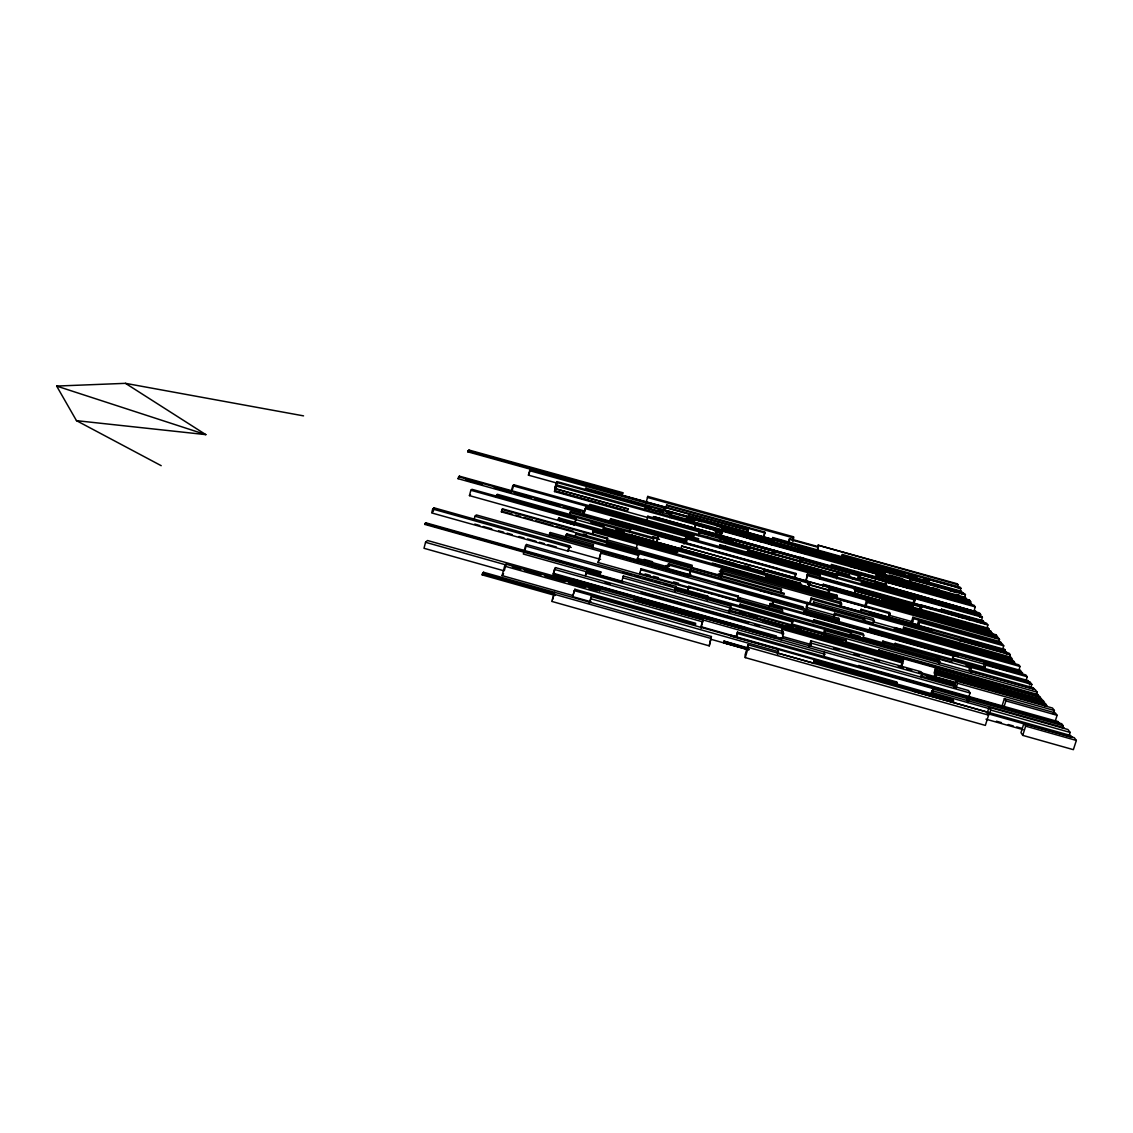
<?xml version="1.0" encoding="UTF-8"?>
<svg xmlns="http://www.w3.org/2000/svg" width="1133" height="1133" viewBox="0 0 1133 1133"><rect width="100%" height="100%" fill="white"/><g stroke="black" fill="none" stroke-linecap="round" stroke-linejoin="round"><path stroke-width="1.5" d="M719.483 547.763L720.021 544.69L914.359 598.791L915.11 600.065L913.311 605.971L854.126 589.486M733.263 542.296L719.71 538.529L719.724 537.396M719.087 525.33L719.087 526.109L773.513 541.22L772.947 543.16M715.447 531.986L715.787 530.301L715.447 531.986L722.146 533.855M552.635 599.598L554.618 592.347L551.714 601.396L709.244 645.867L711.397 636.534L483.508 572.25L482.559 573.468L482.176 574.884L555.156 595.462M709.244 645.867L711.397 636.534M792.703 622.045L792.434 620.714L707.983 597.034L707.927 598.266L792.703 622.045L791.386 626.507M675.551 587.106L707.672 596.114L707.346 598.847L675.041 589.783M707.672 596.114L707.601 597.969L675.296 588.905M707.771 538.331L707.828 537.155M701.044 628.263L702.984 619.595L506.054 564.192L504.638 566.132L502.103 575.606L573.185 595.646M585.294 508.561L585.973 507.372L698.509 538.699L698.395 540.044L585.294 508.561L583.849 513.872L685.068 542.084M712.813 535.64L554.519 491.566L556.034 485.958L556.785 484.952L695.988 523.616L694.671 529.026M689.374 575.961L690.847 569.8L689.091 575.989M687.434 591.426L688.68 586.342L863.757 635.273L862.864 638.219L850.954 634.877M512.767 485.745L513.731 484.74L693.892 534.861L693.764 536.107L512.767 485.745L511.479 490.561M693.608 522.511L694.557 518.645L722.953 526.533L722.103 530.428M687.051 592.771L687.164 591.681M694.175 518.22L694.076 519.112L585.421 488.946L585.903 488.167L694.175 518.22L693.495 521.138L645.98 507.938M693.495 521.138L693.594 520.259M687.929 574.119L687.745 575.791L474.982 516.251L474.203 519.197M684.516 542.863L685.89 537.226L819.966 574.558L819.641 578.977M903.171 575.564L903.001 573.695L903.171 575.564L688.623 515.982L839.652 558.272L839.171 559.9M683.001 557.039L683.199 555.581M701.695 521.718L688.17 517.597M622.853 581.98L523.333 554.037L525.514 545.936L526.533 544.491L675.99 586.398L674.829 591.313M991.672 632.611L992.635 635.146L991.672 632.611L681.669 546.092L990.681 632.766L991.063 631.534L823.309 584.26L823.125 586.058L823.309 584.26M680.933 548.698L681.669 546.092M675.65 553.796L676.84 548.939L675.438 553.91M864.295 622.201L864.437 618.505L668.527 563.724L668.328 564.871L692.065 571.499M667.535 567.208L667.337 568.355L668.527 563.724M669.787 517.724L670.396 515.359L806.639 553.201M666.742 504.936L666.572 505.672L764.902 532.949L763.699 537.127L764.775 532.113L666.742 504.936L665.793 508.448M658.684 535.215L656.743 542.325L658.684 535.215L795.89 573.454L794.8 579.161M645.881 507.782L662.904 512.498L664.434 506.876L530.556 469.713L529.649 470.677L528.445 475.166L557.379 483.196M662.904 512.498L663.173 511.351M641.434 591.653L641.25 592.375L748.488 622.513L748.431 621.72L747.964 623.32M424.818 524.409L425.781 522.795L600.802 571.91L600.235 573.638L424.818 524.409L425.781 522.795M432.693 509.029L431.673 512.923L567.945 551.105L569.757 545.823L434.109 507.853L432.693 509.029L569.007 547.211L569.757 545.823M433.103 511.719L434.109 507.853M599.201 591.143L600.008 589.033L427.495 540.498L425.555 542.296L423.997 548.287L503.958 570.805M458.058 478.678L459.361 476.143L583.892 510.827L583.382 512.725L582.957 513.476L458.058 478.678L459.361 476.143M467.787 451.826L468.977 450.042L622.753 492.699L622.442 493.846L622.088 494.639L467.787 451.826L468.977 450.042M574.771 523.729L574.134 524.848L469.444 495.617L470.846 490.263L471.923 489.3L576.23 518.39L575.125 522.398M495.886 497.373L497.288 494.285L659.533 539.379M483.508 572.25L482.176 574.884M575.281 536.221L576.201 532.864L575.522 534.096L692.079 566.67L692.206 565.268L501.409 511.889L502.046 509.482L502.585 508.887L607.642 538.232L606.693 541.305L606.976 540.639M502.585 508.887L501.409 511.889M512.031 491.127L513.731 484.74M693.608 588.537L639.763 573.454L640.018 572.491M641.051 568.78L640.796 569.729L738.433 597.077L737.356 600.802L738.376 596.043L641.051 568.78L639.763 573.454M530.556 469.713L528.445 475.166M504.369 570.466L506.054 564.192M524.791 550.95L526.533 544.491M556.983 481.61L554.901 487.926L556.983 481.61L645.796 506.267L644.635 510.445M554.858 490.49L555.34 488.748L628.079 508.958L627.441 511.096L554.589 490.844L627.441 511.096M556.785 484.952L554.519 491.566M549.434 535.895L550.341 532.524L593.465 544.576L592.531 547.961M676.33 553.131L558.003 520.104L558.994 517.937L676.387 550.68M558.003 520.104L558.994 517.937M592.205 585.138L553.187 574.176L554.49 569.432L555.482 567.619L783.158 631.577L783.54 633.786L782.138 638.559L691.371 613.18M569.219 515.359L570.55 511.634L796.159 574.516M555.482 567.619L553.187 574.176M569.786 514.424L570.55 511.634M572.278 580.917L573.086 579.218L746.378 627.951L746.52 629.92L553.966 575.734L554.264 574.629L554.773 573.695L775.836 635.854L776.006 636.987L775.68 638.091L746.902 629.99M553.966 575.734L554.773 573.695M565.24 537.92L566.741 533.841L638.899 554.009L637.341 559.589M565.608 538.019L566.741 533.841M574.134 524.848L576.23 518.39M567.945 551.105L569.007 547.211M585.35 490.192L585.903 488.167M805.237 559.022L653.599 516.62L805.237 559.022L804.926 560.056L647.835 516.223L647.481 517.441M582.957 513.476L583.892 510.827M585.973 507.372L583.849 513.872M572.25 582.249L573.086 579.218M591.129 601.85L572.618 596.624L574.884 589.259L695.634 623.263L695.535 624.75L574.275 590.605M574.884 589.259L572.618 596.624M592.092 534.28L593.409 530.527L832.203 597.19L832.769 598.875L637.242 544.293L637.667 542.891L635.486 550.737M592.403 534.167L593.409 530.527M585.223 575.635L586.71 571.287L802.688 631.917L803.155 634.041L585.931 573.043M585.648 575.139L586.71 571.287M602.699 531.292L603.606 528.275L800.507 583.198L799.912 586.327M602.912 530.796L603.606 528.275M689.586 588.169L598.125 562.534L600.717 553.116L601.425 551.445L803.439 608.039L803.17 606.92L622.824 556.459M601.425 551.445L598.125 562.534M686.315 542.013L610.05 520.769L610.744 518.687L686.81 539.875M589.259 603.308L591.398 596.51L778.159 649.11L777.635 654.761M589.712 602.614L591.398 596.51M622.088 494.639L622.753 492.699M629.651 532.623L630.812 528.417L630.472 529.408L569.984 512.555M632.186 534.861L631.747 536.362L735.048 565.169L735.317 563.625L632.016 535.342M621.564 582.164L623.348 575.975L730.728 606.098L729.525 612.486M645.937 503.094L647.807 496.41L793.511 536.801L792.859 541.39M646.476 521.095L647.835 516.223M653.599 516.62L653.245 517.894L859.154 574.728L859.848 576.258L858.842 579.614L848.744 576.81M652.962 541.177L653.84 537.92L653.599 538.883L496.495 495.079M663.598 509.85L664.434 506.876M670.396 515.359L669.943 516.974L675.041 518.39M688.113 517.951L688.623 515.982M683.978 544.01L685.89 537.226M693.708 521.647L694.557 518.645M674.617 591.256L675.99 586.398M695.195 526.42L695.988 523.616M692.971 538.062L693.892 534.861M698.636 535.612L700.024 530.74L698.99 535.3M697.758 541.347L698.509 538.699M687.547 590.35L688.68 586.342M638.899 554.009L638.502 555.397L566.004 535.13M720.149 535.895L721.863 529.89L877.169 573.029L877.834 574.332L876.475 578.85M722.103 529.536L722.953 526.533M719.71 538.529L721.863 529.89M719.483 546.545L720.021 544.69M707.134 599.994L707.983 597.034M700.732 627.455L702.984 619.595M724.738 549.179L725.573 546.248L725.602 547.31L915.11 600.065M719.413 576.258L721.523 568.865L840.969 602.218L841.607 604.016L840.728 606.991M719.823 576.428L721.523 568.865M720.914 576.867L722.188 572.42L781.501 588.99L780.892 593.31M721.353 576.669L722.188 572.42M699.203 532.581L774.207 553.91L734.708 542.919M735.02 564.645L735.317 563.625M748.191 529.862L747.511 533.218L748.191 529.862L609.837 492.161L748.276 530.584M729.057 611.891L730.728 606.098M747.157 552.748L748.417 548.344L589.896 504.355L589.33 505.375L837.443 574.389M747.284 554.122L748.417 548.344M749.012 649.86L723.633 642.708L723.902 641.122L747.553 647.779M739.169 601.057L740.09 597.842L782.407 609.696L782.747 611.537L740.203 599.612L740.09 597.842M739.495 606.481L740.161 604.144L938.775 659.831L939.781 661.644L939.059 663.995M736.167 636.647L737.47 632.143L944.922 690.507M736.662 636.576L737.47 632.143M772.706 537.538L772.55 539.308L772.706 537.538L904.7 574.134M762.835 573.425L763.897 569.8L809.529 582.532L809.798 583.509L808.735 587.135L800.266 584.77M762.976 574.374L763.897 569.8M772.791 542.325L773.343 540.384L717.132 524.791M766.276 577.476L767.239 574.162L633.432 536.83M766.517 579.161L767.239 574.162M774.094 553.286L774.023 554.561M748.049 644.762L745.089 654.931L745.259 657.607L985.356 725.403L988.585 715.121L986.73 712.02L748.049 644.762L748.247 647.368L745.259 657.607M773.952 560.24L774.689 557.733L774.901 558.852L810.392 568.738L810.053 567.576M903.426 660.695L902.661 659.038L762.608 619.723L762.268 620.856L903.426 660.695L903.086 661.828L901.91 659.703L836.579 641.363L835.757 644.125M769.279 606.467L770.143 603.478L952.74 654.619L953.66 656.134L952.258 660.624M788.568 541.942L789.517 538.685L818.168 546.63L817.488 550.68M788.766 542.707L789.517 538.685M771.955 604.243L773.329 599.541L772.72 604.654M792.519 540.158L793.511 536.801M798.029 550.426L798.538 547.126L962.88 592.743L963.574 593.678L798.765 547.919M775.68 638.091L775.836 635.854M794.984 576.527L795.89 573.454M800.578 557.365L799.94 561.033L800.578 557.365L909.686 588.395L800.79 558.116M800.932 559.872L799.94 563.228L800.535 558.427L800.932 559.872L859.848 576.258M781.671 631.194L782.634 627.923L901.981 661.431L902.774 663.145L901.769 666.445M781.94 632.766L782.634 627.923M782.223 634.735L783.158 631.577M804.841 559.787L805.152 558.753M799.771 585.733L800.507 583.198M791.556 623.674L792.434 620.714M807.362 574.148L805.804 582.419L807.362 574.148L921.596 606.155M817.205 549.887L818.168 546.63M809.529 582.532L808.735 587.135M806.2 607.09L807.574 602.43L807.999 604.087L806.158 610.333M809.769 602.855L811.214 597.955L1009.177 653.259L1010.296 654.761L1009.262 658.046M810.109 604.144L811.214 597.955M812.928 604.385L813.636 601.963L873.217 618.618L874.095 620.643L873.359 623.079L863.374 620.289M813.097 622.725L813.961 619.793L863.091 633.559L863.757 635.273M808.934 647.141L810.817 640.768L921.143 671.77L922.46 674.404L921.483 677.619M810.449 646.405L811.412 643.19L810.817 640.768M827.926 592.927L829.314 588.296L996.119 634.806L997.55 636.704L829.866 589.939L829.314 588.296M828.492 594.598L829.866 589.939M839.001 559.475L839.652 558.272M959.863 591.653L960.897 588.268L960.076 587.177L842.343 554.504L842.201 557.818L928.125 581.668M836.041 577.433L837.245 573.34L979.436 612.896L980.64 614.511L979.79 617.244M842.201 557.818L842.343 554.504M836.565 578.864L837.797 574.757L837.245 573.34M813.338 663.584L814.202 660.695L952.98 699.783L953.774 701.228L814.514 661.998L814.202 660.695M823.521 633.559L824.427 630.486L1035.25 689.615L1037.162 692.178L1036.185 695.265M824.13 635.755L825.051 632.667L824.427 630.486M766.078 575.465L836.905 595.222L836.451 596.709L765.653 576.952M836.905 595.222L836.975 598.167L765.851 578.312M833.534 616.678L834.539 613.279L1018.779 664.816L1020.026 666.473L1018.723 670.566M834.2 617.443L834.539 613.279M824.243 656.998L824.456 652.041M840.077 605.178L840.969 602.218M837.953 620.87L838.717 618.321L718.209 584.6M838.562 622.697L838.717 618.321M853.843 595.816L855.868 589.061L855.203 587.475M863.87 565.99L864.38 564.333L961.322 591.242L961.535 593.89M864.309 566.897L864.38 564.333M730.275 607.713L845.926 640.173L845.714 642.992L729.001 610.234M845.714 642.992L845.926 640.173M850.189 634.494L850.996 631.832L850.628 635.74M861.122 609.327L860.938 612.018L861.122 609.327L1004.688 649.421L1004.844 652.226L1004.688 649.421M864.564 607.047L866.405 600.915L998.23 637.681L999.504 639.366L998.541 642.453M865.683 607.047L867.071 602.416L866.405 600.915M875.809 577.533L877.169 573.029M863.728 620.827L864.437 618.505M875.512 584.331L875.851 583.212L976.363 611.862L875.851 583.212M875.908 585.11L876.234 584.005M869.507 615.389L870.427 612.302L930.717 629.141L931.609 630.684L871.065 613.76L870.427 612.302M716.977 525.967L884.703 572.392L884.632 576.074L867.666 571.358M884.632 576.074L884.703 572.392M869.096 630.203L869.691 628.206L1020.366 670.382L1021.725 672.195L870.371 629.821L869.691 628.206M858.502 666.629L858.842 665.524L1057.981 721.565L1059.256 723.279L859.352 667.025L858.842 665.524M884.122 586.781L885.935 580.762L974.04 605.249L975.272 606.891L973.87 611.423M885.383 586.809L886.742 582.277L885.935 580.762M882.763 600.589L882.409 598.748L882.763 600.589L989.067 630.217L989.293 629.523L988.344 628.263L855.061 591.029M888.654 615.346L889.504 612.514L712.388 563.073L712.345 564.149L890.127 613.774L888.839 618.037M893.455 600.235L893.215 601.665L893.455 600.235L855.33 589.613M878.528 650.951L878.84 649.917L1037.814 694.529L1038.267 696.611L878.911 651.872L878.528 650.951L1037.488 695.563L1038.267 696.611M878.911 651.872L878.84 649.917M882.055 643.841L882.89 641.094L1029.132 682.024L1028.056 680.593L895.169 643.346L894.504 645.527M882.777 645.498L883.613 642.737L882.89 641.094M901.627 584.557L902.576 581.456L969.437 600.037L970.669 601.68L969.706 604.795M902.534 586.115L903.468 583.013L902.576 581.456M894.022 629.849L894.73 627.54L1013.341 660.709L1014.559 662.338L895.438 629.027L894.73 627.54M909.275 583.226L910.635 578.722L964.665 593.72L965.429 594.74L964.495 597.742M910.323 582.702L910.635 578.722M902.817 629.962L903.652 627.2L1010.962 657.197L1012.406 659.137L904.573 628.985L903.652 627.2M913.014 603.195L914.359 598.791M912.886 617.287L913.637 618.632L1001.501 643.162L1000.411 641.717L912.886 617.287L911.499 621.861L912.235 623.235L918.99 625.119M912.235 623.235L913.637 618.632M902.307 660.171L902.661 659.038M901.273 665.213L902.534 661.049L836.975 642.652L836.579 641.363M895.552 685.394L896.614 681.924L730.587 635.174L730.615 636.01L897.024 682.887L896.316 685.196M926.936 583.467L928.479 578.411L929.202 579.473L960.897 588.268M986.956 627.951L987.891 624.963L986.56 623.207L920.973 604.937L919.614 609.384L920.605 611.069L929.06 613.435M928.168 582.858L929.202 579.473M920.605 611.069L921.965 606.608L920.973 604.937M917.05 625.671L918.594 620.601L1002.351 643.983L1003.725 645.81L1002.535 649.634M918.396 626.124L919.557 622.314L918.594 620.601M941.509 609.172L941.523 611.466L941.509 609.172L983.232 620.785L983.331 623.108M957.073 587.786L958.008 584.727L957.328 583.807L817.842 545.129L958.008 584.727M937.218 659.307L938.067 656.545L939.03 658.273L883.613 642.737M934.98 670.198L934.144 672.903L935.093 674.687L935.929 671.968L934.98 670.198L1043.224 700.576L1044.654 702.502L935.929 671.968M935.674 667.323L935.164 668.98L936.524 671.515L937.033 669.844L935.674 667.323L1039.612 696.498L1041.638 699.217L1041.114 700.874M938.053 662.168L938.775 659.831M935.235 672.903L936.226 674.758L1047.076 705.901L1045.575 703.89L935.235 672.903L934.456 675.41L935.447 677.279L953.915 682.463M960.798 592.899L961.322 591.242M935.447 677.279L936.226 674.758M930.774 694.458L931.963 690.606L1064.085 727.811M931.425 694.699L933.295 688.666L932.459 687.023M932.275 695.407L933.068 692.829L931.963 690.606M965.373 597.403L966.293 599.569L965.373 597.403L850.416 565.48M968.474 603.138L969.437 600.037M959.963 641.023L960.458 639.423L1006.755 652.367L1007.662 653.571M975.725 610.999L975.371 612.103L897.52 590.449M954.156 687.448L956.167 680.961L1052.5 708.026L1054.398 710.533L1053.35 713.804M955.983 688.198L957.512 683.298L956.167 680.961M980.881 622.159L982.396 617.315L981.645 616.324L861.052 582.773L861.448 583.651L982.396 617.315M982.75 622.314L983.232 620.785M970.315 665.51L969.083 669.447L970.33 671.458L971.562 667.507L970.315 665.51L1030.279 682.321L1031.837 684.403L1030.577 688.354M984.095 623.547L984.322 622.824L820.49 577.193M971.08 672.464L971.675 670.538L1033.31 687.816L1034.174 688.991L972.383 671.657L971.675 670.538M989.067 630.217L988.344 628.263M966.775 700.676L967.823 697.319L968.927 699.231L1063.221 725.771L1062.4 728.307M781.076 639.848L780.736 637.709L968.616 690.535L970.06 692.999L968.743 697.22L951.72 692.419M967.879 702.602L968.927 699.231M990.582 630.897L990.681 632.766M982.708 669.291L984.549 663.371L1025.832 674.928L1027.206 676.755L1026.271 679.729M984.35 669.603L985.738 665.142L984.549 663.371M995.156 637.907L996.119 634.806M987.197 713.068L989.024 707.275L1067.923 729.496L1070.133 732.428L1069.184 735.345M1006.246 653.968L1006.755 652.367M989.803 712.969L990.724 710.051L989.024 707.275M645.796 506.267L645.541 507.102L556.416 482.346M1001.799 706.765L1004.362 698.608L1055.305 712.926L1057.103 715.305L1054.993 721.877M1003.81 707.474L1005.892 700.902L1004.362 698.608M1019.742 672.379L1020.366 670.382M623.348 575.975L622.768 577.802L730.785 608.109M1027.376 682.774L1028.056 680.593M1029.444 684.941L1030.279 682.321M1032.687 689.742L1033.31 687.816M1023.878 723.491L1020.975 732.654L1022.731 735.374L1073.376 749.664L1076.35 740.444L1074.268 737.682L1023.878 723.491L1025.662 726.154L1076.35 740.444M1022.731 735.374L1025.662 726.154M1037.488 695.563L1037.814 694.529M1039.088 698.155L1039.612 696.498M1042.36 703.296L1043.224 700.576M1044.768 706.397L1045.575 703.89M647.807 496.41L647.467 497.444L793.836 538.033M1057.627 722.67L1057.981 721.565M628.079 508.958L555.34 488.748M600.235 573.638L600.532 572.916L425.526 523.8M600.802 571.91L600.518 572.632L425.087 523.404M607.642 538.232L607.359 538.897L502.046 509.482M610.05 520.769L610.347 520.104L686.4 541.291M610.744 518.687L610.446 519.353L686.711 540.597M593.465 544.576L592.786 546.049L549.434 533.912L550.341 532.524M599.017 519.75L599.399 518.956L779.136 569.035M601.396 508.774L601.963 507.612M502.103 575.606L503.534 573.61M474.982 516.251L476.313 514.92L691.059 574.998M469.444 495.617L470.521 494.639M161.212 465.691L76.478 420.655L56.65 386.07L125.466 383.336L303.545 415.868M76.478 420.655L205.838 434.633L125.466 383.336M789.715 539.45L818.437 547.409M468.085 450.679L622.414 493.492M468.68 451.175L622.442 493.846M842.839 555.666L959.113 587.928L958.15 586.639M908.114 575.082L916.809 577.533M923.437 579.331L928.536 580.747M529.649 470.677L664.165 507.995M772.848 538.26L912.263 577.023M915.676 577.972L929.315 581.753M772.409 538.586L902.675 574.743M864.819 565.225L962.059 592.219M663.131 509.793L690.124 517.285M696.88 519.169L701.95 520.571M705.321 521.506L710.377 522.908M694.458 519.495L722.967 527.411M728.845 528.899L759.351 537.368M911.229 579.699L965.429 594.74M949.596 590.576L954.708 592.007M646.235 507.102L651.305 508.505M658.075 510.388L663.145 511.804M666.53 512.739L671.614 514.141M686.825 518.376L691.909 519.778M723.619 528.672L728.703 530.088M732.102 531.023L885.369 573.638M889.278 575.012L902.817 578.779M721.933 528.984L749.14 536.546M877.863 572.59L928.833 586.752M932.232 587.687L939.016 589.585M956.011 594.301L959.41 595.236M670.24 516.096L805.209 553.584M851.903 566.585L965.174 598.054M748.899 538.359L753.983 539.775M757.382 540.724L762.467 542.14M769.25 544.024L774.349 545.44M850.699 566.642L855.797 568.058M859.182 569.007L864.281 570.423M721.863 530.995L966.491 598.918M681.854 520.288L686.966 521.704M693.778 523.602L715.914 529.748M877.99 575.026L966.293 599.569M556.034 485.958L722.457 532.156M877.551 575.167L968.375 600.901M695.096 524.749L722.075 532.241M715.773 530.867L722.457 532.737M876.149 575.267L970.669 601.68M715.461 531.419L722.146 533.275M889.065 579.912L902.704 583.693M935.433 594.981L972.199 605.192M886.742 582.277L975.272 606.891M716.198 536.589L733.136 541.291M860.797 577.249L886.247 584.331M773.924 553.598L801.031 561.147M858.63 577.164L875.568 581.866L874.903 580.549M774.207 553.91L734.524 543.571M857.766 577.108L886.686 585.152M877.211 584.798L894.135 589.5M928.182 599.484L933.238 600.887M936.594 601.821L941.65 603.223M945.021 604.158L953.434 606.509M956.804 607.444L961.86 608.846M965.217 609.781L975.329 612.599M850.982 578.156L856.066 579.572M871.305 583.807L876.375 585.223M879.307 586.058L884.391 587.475M891.614 589.472L896.699 590.874M899.659 591.723L904.757 593.14M920.024 597.388L925.109 598.805M940.39 603.053L945.474 604.47M960.742 608.718L965.84 610.135M837.797 574.757L980.64 614.511M747.752 550.001L837.684 575.026M880.1 586.823L902.151 592.956M748.771 550.525L758.968 553.357M762.367 554.306L820.15 570.381M823.549 571.329L837.145 575.111M749.012 551.176L781.189 560.127M784.574 561.062L789.659 562.478M793.043 563.427L801.498 565.778M804.883 566.712L837.06 575.663M747.383 551.275L776.218 559.305M806.753 567.803L837.301 576.3M720.021 545.879L725.12 547.31M685.72 538.6L820.476 576.13M942.005 609.922L983.812 621.578M914.487 603.662L924.698 606.509M928.111 607.458L941.721 611.239M458.553 476.781L583.467 511.578M943.208 611.919L948.222 613.321M951.564 614.256L973.304 620.303M926.667 607.557L931.737 608.973M946.933 613.208L952.003 614.61M975.64 621.196L980.711 622.612M819.159 577.858L920.874 606.183M958.178 616.579L963.262 617.995M966.647 618.93L971.732 620.346M683.369 540.2L686.867 541.135M921.965 606.608L987.891 624.963M465.592 479.91L482.417 484.598M494.2 487.884L511.025 492.572M514.396 493.506L531.221 498.194M534.578 499.129L559.815 506.168M563.186 507.102L580.011 511.79M854.537 588.509L920.647 606.92M807.787 575.663L855.868 589.061M854.976 590.803L893.101 601.425M882.196 599.428L988.132 628.957M882.975 599.895L989.293 629.523M932.431 614.369L942.571 617.202M952.711 620.02L962.838 622.853M972.978 625.671L978.048 627.087M652.948 536.645L658.032 538.062M823.493 584.826L991.063 631.534M992.905 634.253L868.77 599.64L868.105 598.153L868.501 600.532M764.024 570.749L809.798 583.509M837.542 591.228L868.09 599.754M871.489 600.702L888.47 605.433M891.855 606.382L908.836 611.112M912.235 612.061L929.202 616.791M932.601 617.74L949.567 622.47M952.966 623.419L993.698 634.777M590.675 522.851L604.101 526.59M615.771 529.762L624.269 532.213M744.99 565.919L750.074 567.336M734.977 563.781L762.013 571.315M807.617 584.033L829.568 590.151M902.718 610.489L909.544 612.386M916.356 614.284L921.469 615.715M470.846 490.263L735.345 564.149M658.443 542.806L680.522 548.967M682.562 549.604L687.632 551.02M691.017 551.969L763.769 572.25M807.744 584.515L829.738 590.647M603.393 528.757L800.663 583.778M867.071 602.416L999.504 639.366M676.599 550.468L767.494 575.833M558.696 519.041L677.775 552.267M766.29 576.839L837.414 596.68M558.314 518.999L676.656 552.012M836.366 598.507L873.755 608.945M919.557 622.314L1003.725 645.81M592.771 531.844L637.029 544.208M888.966 615.219L912.731 621.847M721.537 570.48L841.607 604.016M861.491 610.191L1005.41 650.399M607.076 539.79L637.709 548.344M719.285 571.103L722.684 572.052M503.633 511.762L512.102 514.141M515.501 515.076L520.571 516.506M523.97 517.441L532.439 519.82M535.824 520.755L552.762 525.5M556.147 526.434L573.1 531.179M583.254 534.011L586.653 534.96M839.341 605.744L861.335 611.891M722.203 573.695L781.756 590.335M962.88 641.066L989.421 648.473M992.735 649.407L1006.005 653.118M811.568 599.23L1010.296 654.761M718.308 573.879L721.679 574.828M691.116 567.845L719.993 575.918M874.095 620.643L814.174 603.889L813.636 601.963M872.934 621.705L903.497 630.26M759.875 590.463L764.959 591.893M768.358 592.842L773.442 594.259M807.347 603.747L864.989 619.864M690.705 571.287L807.999 604.087M644.125 559.348L652.58 561.713M666.105 565.494L669.476 566.443M916.909 635.854L1015.338 663.386M637.128 558.314L667.634 566.84M835.007 614.709L1020.026 666.473M806.314 607.246L835.134 615.304M604.923 552.026L609.979 553.442M600.717 553.116L773.641 601.51M773.712 601.765L839.326 620.133M1022.646 673.002L803.566 611.664L804.076 613.718M567.945 546.517L571.259 547.451M953.08 655.157L958.178 656.588M805.761 614.199L810.846 615.616M814.245 616.564L819.329 617.995M822.714 618.944L839.68 623.688M846.45 625.586L863.417 630.33M866.802 631.293L883.754 636.038M887.139 636.987L948.179 654.081M951.578 655.03L985.483 664.519M992.267 666.416L1009.22 671.175M953.66 656.134L770.341 604.795L770.143 603.478M985.738 665.142L1027.206 676.755M474.741 524.097L479.84 525.528M483.253 526.477L491.75 528.856M498.548 530.768L503.661 532.198M507.06 533.147L512.158 534.578M518.971 536.49L524.069 537.92M527.468 538.869L535.98 541.248M539.379 542.197L544.477 543.628M547.876 544.591L556.388 546.97M568.284 550.298L600.603 559.362M952.456 658.131L984.662 667.167M645.045 573.907L650.073 575.323M653.429 576.258L658.457 577.66M673.554 581.895L678.596 583.311M696.979 589.486L705.392 591.837M708.748 592.786L713.804 594.202M717.161 595.151L734 599.867M688.581 587.418L851.435 633.064M966.052 665.581L971.151 667.011M971.562 667.507L1031.837 684.403M851.719 634.069L860.202 636.449M863.587 637.397L883.952 643.105M939.923 658.797L951.805 662.125M938.988 659.137L971.052 668.13M623.122 572.406L631.577 574.785M634.962 575.734L640.032 577.15M643.417 578.099L651.872 580.478M655.256 581.413L660.327 582.844M663.711 583.792L672.166 586.158M939.781 661.644L740.26 605.702L740.161 604.144M525.514 545.936L707.431 596.992M688.751 593.253L709.102 598.96M825.051 632.667L1037.162 692.178M791.641 623.915L825.447 633.404M729.539 608.393L846.266 641.151M879.222 650.838L1038.593 695.563M846.181 641.944L886.898 653.373M890.297 654.322L907.264 659.08M910.649 660.043L915.733 661.46M919.132 662.423L936.099 667.181M739.948 612.415L745.061 613.845M748.46 614.794L756.957 617.188M787.562 625.77L792.675 627.2M796.074 628.164L801.173 629.594M824.98 636.279L841.975 641.051M728.25 610.39L763.84 620.388M787.562 627.045L790.947 627.994M969.239 678.54L991.389 684.757M994.802 685.72L999.901 687.15M937.033 669.844L1041.638 699.217M938.209 671.982L943.279 673.399M946.65 674.347L951.706 675.778M955.077 676.713L963.517 679.092M966.888 680.041L971.944 681.457M978.7 683.355L992.196 687.136M1007.379 691.399L1015.805 693.778M1027.617 697.092L1036.058 699.458M782.903 629.481L902.774 663.145M605.22 582.645L610.319 584.076M690.054 606.467L695.138 607.897M754.507 624.58L759.606 626.011M554.49 569.432L783.54 633.786M833.803 648.26L838.887 649.691M854.169 653.982L859.253 655.412M874.534 659.703L879.619 661.134M898.285 666.374L903.383 667.804M906.782 668.767L911.867 670.198M918.651 672.096L955.997 682.59M957.512 683.298L1054.398 710.533M811.412 643.19L955.147 683.624M926.582 676.288L953.731 683.921M782.662 636.534L811.341 644.592M920.52 675.863L956.294 685.918M1005.892 700.902L1057.103 715.305M594.882 586.058L615.205 591.766M618.59 592.715L636.293 597.544M638.899 598.422L687.986 612.231M554.476 574.799L586.781 583.877M590.18 584.84L598.677 587.234M602.076 588.183L607.175 589.627M610.574 590.576L627.583 595.363M634.381 597.275L651.39 602.048M654.789 603.011L663.287 605.404M666.686 606.353L671.784 607.798M675.197 608.747L695.591 614.483M698.99 615.446L707.502 617.839M710.901 618.788L715.999 620.218M719.398 621.181L736.408 625.968M743.206 627.88L775.51 636.958M970.06 692.999L634.381 598.578L633.871 600.49L825.051 654.279M425.555 542.296L505.573 564.801M512.385 566.727L520.897 569.12M524.296 570.069L541.319 574.87M544.732 575.819L565.155 581.569M568.554 582.532L585.591 587.319M588.99 588.282L597.502 590.675M504.638 566.132L702.871 621.918M968.049 696.922L1002.011 706.482M860.202 667.11L1061.692 723.732L1063.221 725.771M737.541 633.574L933.295 688.666M933.55 689.105L967.426 698.636M701.299 626.79L736.804 636.788M933.068 692.829L989.265 708.649M990.724 710.051L1070.133 732.428M590.534 598.706L778.541 651.673M895.707 684.629L900.806 686.074M907.618 687.986L912.716 689.431M777.139 652.877L814.485 663.4M912.646 691.003L1070.713 735.544L1072.158 737.456L987.735 713.663M748.247 647.368L988.585 715.121M482.559 573.468L554.136 593.664M747.596 648.458L723.902 641.122M553.711 594.103L711.354 638.559M748.97 649.181L723.633 642.708M710.717 639.224L747.95 649.719M996.417 721.183L1001.473 722.613M1008.228 724.511L1013.299 725.941M1016.669 726.89L1021.739 728.321M985.993 719.186L1023.127 729.652M56.65 386.07L205.838 434.633M984.322 622.824L985.299 624.127M960.458 639.423L961.209 640.598M912.561 604.668L913.311 605.971M889.504 612.514L890.127 613.774M895.169 643.346L895.764 644.649M858.148 578.071L858.842 579.614M850.458 564.036L851.095 565.48L805.875 552.918L805.45 551.544M896.614 681.924L897.024 682.887M833.322 576.23L833.817 577.561M813.961 619.793L814.4 621.436M795.38 586.228L795.593 587.121M773.343 540.384L773.513 541.22M764.775 532.113L764.902 532.949M762.608 619.723L762.778 621.21M738.376 596.043L738.433 597.077M747.794 534.379L747.199 537.892L747.794 534.379M774.391 550.496L773.924 553.371L774.391 550.496M606.594 543.656L606.254 544.463L784.319 594.244L784.135 593.267L606.594 543.656M970.981 603.252L831.282 564.418L831.594 565.254L971.689 604.186L970.981 603.252M849.58 575.352L725.701 540.908L849.58 575.352"/></g></svg>
